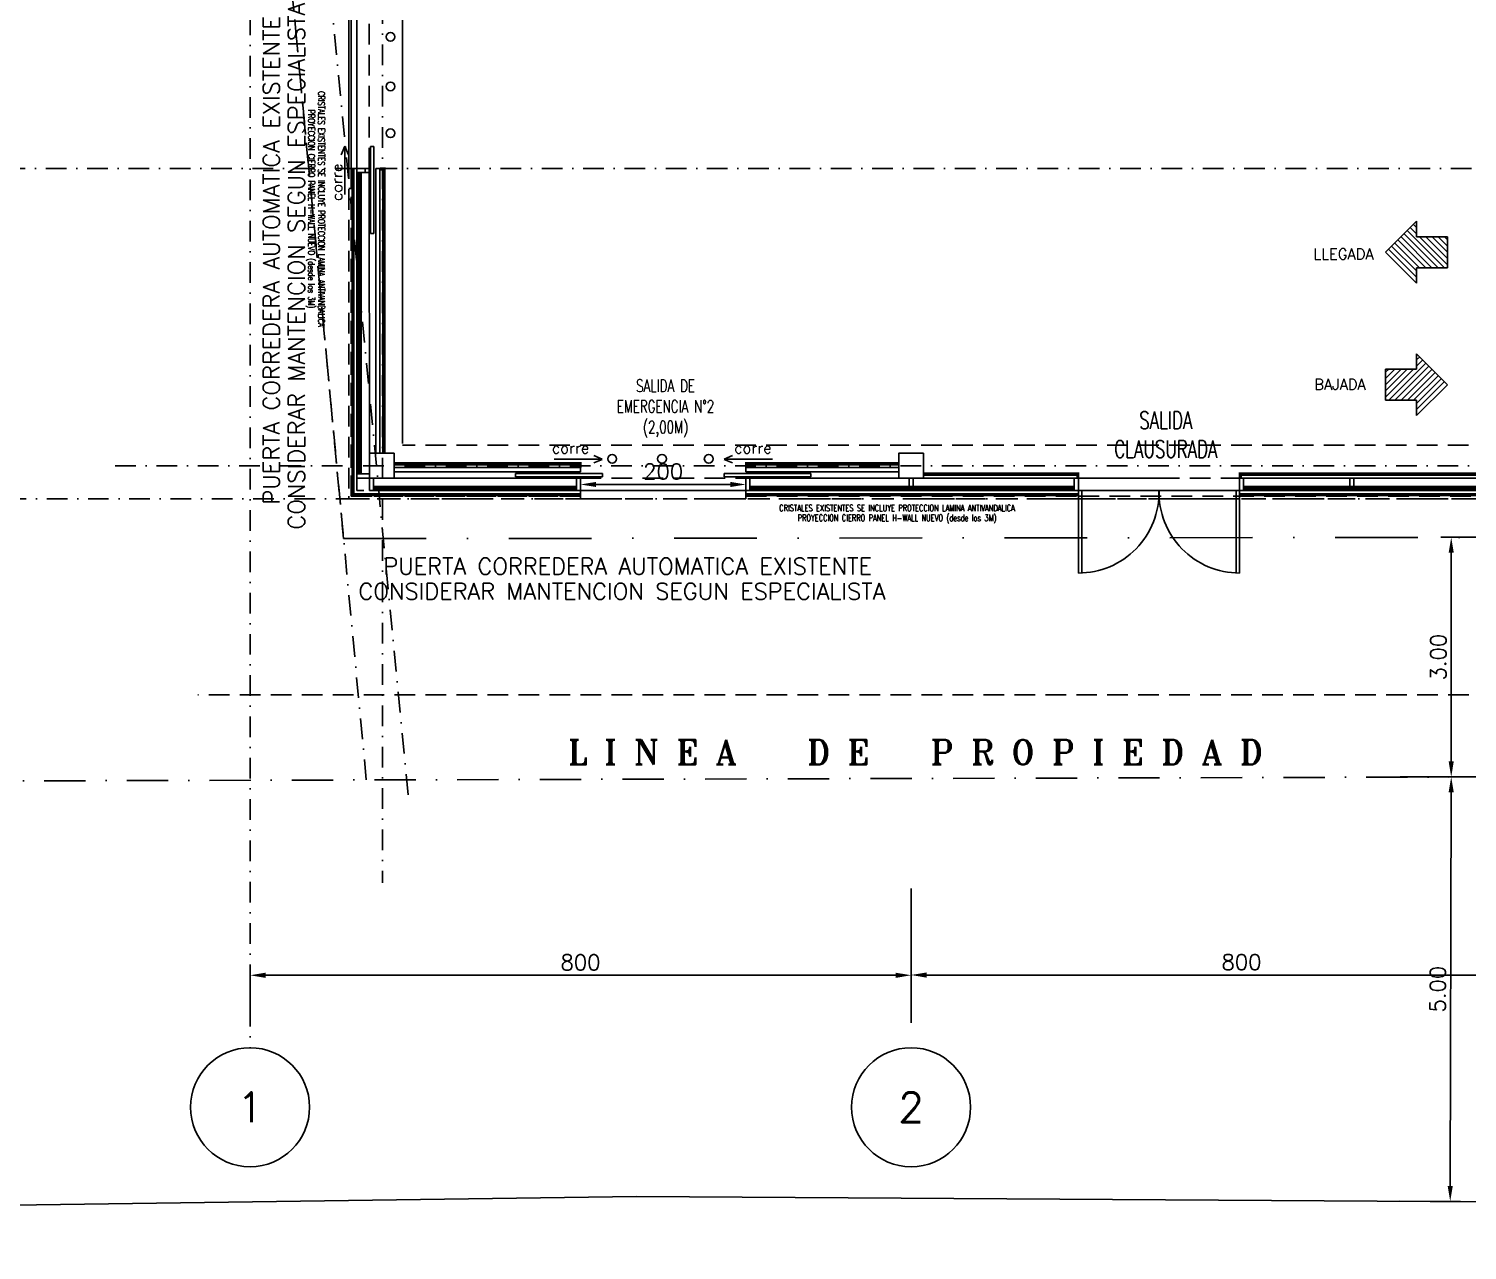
# Model space of a CAD drawing. Header units: millimetres. Extents: x 340 to 1003762, y 22 to 362022.
# Drawn here: x 553542 to 570951, y 225960 to 240748 of the extents above; entities that cross this region are included whole.
import ezdxf
from ezdxf.enums import TextEntityAlignment as Align

# ---------------------------------------------------------------- set-up
doc = ezdxf.new("R2010")
doc.units = ezdxf.units.MM
for name, pattern in [('LSBB_P_002 - PLANTA 1° NIVEL SALA DE VENTAS$0$000_ALTILLO PROPUESTA$0$HIDDEN', [0.375, 0.25, -0.125]), ('LSBB_P_002 - PLANTA 1° NIVEL SALA DE VENTAS$0$CONTINUOS', [0]), ('LSBB_P_002 - PLANTA 1° NIVEL SALA DE VENTAS$0$DASHDOT', [1, 0.5, -0.25, 0, -0.25]), ('LSBB_P_002 - PLANTA 1° NIVEL SALA DE VENTAS$0$DASHDOT2', [0.5, 0.25, -0.125, 0, -0.125]), ('LSBB_P_002 - PLANTA 1° NIVEL SALA DE VENTAS$0$DASHDOTX2', [2, 1, -0.5, 0, -0.5]), ('LSBB_P_002 - PLANTA 1° NIVEL SALA DE VENTAS$0$DASHED', [0.75, 0.5, -0.25]), ('LSBB_P_002 - PLANTA 1° NIVEL SALA DE VENTAS$0$HIDDEN', [0.375, 0.25, -0.125])]:
    doc.linetypes.add(name, pattern=pattern)
for name, color, linetype in [('A-DEMOLICION SV', 40, 'Continuous'), ('LSBB_P_002 - PLANTA 1° NIVEL SALA DE VENTAS$0$01', 8, 'Continuous'), ('LSBB_P_002 - PLANTA 1° NIVEL SALA DE VENTAS$0$04', 3, 'Continuous'), ('LSBB_P_002 - PLANTA 1° NIVEL SALA DE VENTAS$0$A-DEMOLICIONES', 30, 'LSBB_P_002 - PLANTA 1° NIVEL SALA DE VENTAS$0$DASHED'), ('LSBB_P_002 - PLANTA 1° NIVEL SALA DE VENTAS$0$A-GONDOLAS', 1, 'Continuous'), ('LSBB_P_002 - PLANTA 1° NIVEL SALA DE VENTAS$0$A-PROYECCIONES', 6, 'LSBB_P_002 - PLANTA 1° NIVEL SALA DE VENTAS$0$HIDDEN'), ('LSBB_P_002 - PLANTA 1° NIVEL SALA DE VENTAS$0$A-SE CONSTRUYE RELLENO', 10, 'LSBB_P_002 - PLANTA 1° NIVEL SALA DE VENTAS$0$CONTINUOS'), ('LSBB_P_002 - PLANTA 1° NIVEL SALA DE VENTAS$0$A-Textos', 2, 'Continuous'), ('LSBB_P_002 - PLANTA 1° NIVEL SALA DE VENTAS$0$ANNOBJ', 2, 'Continuous'), ('LSBB_P_002 - PLANTA 1° NIVEL SALA DE VENTAS$0$CENEFA', 6, 'LSBB_P_002 - PLANTA 1° NIVEL SALA DE VENTAS$0$HIDDEN'), ('LSBB_P_002 - PLANTA 1° NIVEL SALA DE VENTAS$0$COTAS 125', 2, 'Continuous'), ('LSBB_P_002 - PLANTA 1° NIVEL SALA DE VENTAS$0$COTAS-INT', 4, 'Continuous'), ('LSBB_P_002 - PLANTA 1° NIVEL SALA DE VENTAS$0$DJAMB', 8, 'Continuous'), ('LSBB_P_002 - PLANTA 1° NIVEL SALA DE VENTAS$0$EJE', 4, 'LSBB_P_002 - PLANTA 1° NIVEL SALA DE VENTAS$0$DASHDOT2'), ('LSBB_P_002 - PLANTA 1° NIVEL SALA DE VENTAS$0$EJES', 8, 'LSBB_P_002 - PLANTA 1° NIVEL SALA DE VENTAS$0$DASHDOT2'), ('LSBB_P_002 - PLANTA 1° NIVEL SALA DE VENTAS$0$ESTRUCTURA', 5, 'Continuous'), ('LSBB_P_002 - PLANTA 1° NIVEL SALA DE VENTAS$0$GLOSA', 7, 'Continuous'), ('LSBB_P_002 - PLANTA 1° NIVEL SALA DE VENTAS$0$HATCH', 8, 'Continuous'), ('LSBB_P_002 - PLANTA 1° NIVEL SALA DE VENTAS$0$LETREROS', 2, 'Continuous'), ('LSBB_P_002 - PLANTA 1° NIVEL SALA DE VENTAS$0$LISIADO', 8, 'Continuous'), ('LSBB_P_002 - PLANTA 1° NIVEL SALA DE VENTAS$0$MUROS', 5, 'Continuous'), ('LSBB_P_002 - PLANTA 1° NIVEL SALA DE VENTAS$0$PAVIMENTOS', 8, 'Continuous'), ('LSBB_P_002 - PLANTA 1° NIVEL SALA DE VENTAS$0$PROYECCIONES', 6, 'LSBB_P_002 - PLANTA 1° NIVEL SALA DE VENTAS$0$HIDDEN'), ('LSBB_P_002 - PLANTA 1° NIVEL SALA DE VENTAS$0$PUERTAS', 2, 'Continuous'), ('LSBB_P_002 - PLANTA 1° NIVEL SALA DE VENTAS$0$TABIQUE', 3, 'Continuous')]:
    doc.layers.add(name, color=color, linetype=linetype)
doc.styles.add('LSBB_P_002 - PLANTA 1° NIVEL SALA DE VENTAS$0$DIM', font='dim', dxfattribs={"width": 0.75})
doc.styles.add('LSBB_P_002 - PLANTA 1° NIVEL SALA DE VENTAS$0$ELEV', font='romans', dxfattribs={"bigfont": 'SPEC-SL.SHX'})
doc.styles.add('LSBB_P_002 - PLANTA 1° NIVEL SALA DE VENTAS$0$ROMANS', font='romans')
doc.styles.add('LSBB_P_002 - PLANTA 1° NIVEL SALA DE VENTAS$0$ROMANT', font='romant')
doc.dimstyles.new('LSBB_P_002 - PLANTA 1° NIVEL SALA DE VENTAS$0$DIMENSION-125', dxfattribs={"dimscale": 125, "dimtxt": 0.0015, "dimasz": 0.0015, "dimexe": 0.001, "dimexo": 0.0005, "dimgap": 0.0005, "dimtad": 1, "dimdec": 0, "dimlfac": 100, "dimzin": 0, "dimdsep": 46, "dimtxsty": 'LSBB_P_002 - PLANTA 1° NIVEL SALA DE VENTAS$0$ROMANS', "dimcen": 0.004, "dimclrd": 4, "dimclre": 8, "dimclrt": 3, "dimadec": 0, "dimazin": 0, "dimtfac": 1, "dimtdec": 0, "dimtix": 1, "dimtofl": 0, "dimtmove": 2, "dimatfit": 3, "dimfxl": 0, "dimtolj": 1, "dimtzin": 0, "dimarcsym": 0})

# ---------------------------------------------------------------- blocks, each defined once
blk = doc.blocks.new('*D112')
at = {"layer": 'LSBB_P_002 - PLANTA 1° NIVEL SALA DE VENTAS$0$COTAS 125', "color": 8, "linetype": 'Continuous', "lineweight": -2, "transparency": 16777216}
for p, q in [((779.439, 242.822), (779.439, 243.522)), ((787.439, 242.822), (787.439, 243.522))]:
    blk.add_line(p, q, dxfattribs=at)
at = {"layer": 'LSBB_P_002 - PLANTA 1° NIVEL SALA DE VENTAS$0$COTAS 125', "linetype": 'Continuous', "lineweight": -2, "transparency": 16777216}
blk.add_line((787.252, 243.397), (779.627, 243.397), dxfattribs=at)
at = {"layer": 'LSBB_P_002 - PLANTA 1° NIVEL SALA DE VENTAS$0$COTAS 125', "transparency": 16777216}
for points in [[(779.627, 243.428), (779.627, 243.365), (779.439, 243.397)], [(787.252, 243.428), (787.252, 243.365), (787.439, 243.397)]]:
    blk.add_solid(points, dxfattribs=at)
at = {"layer": 'LSBB_P_002 - PLANTA 1° NIVEL SALA DE VENTAS$0$COTAS 125', "color": 2, "transparency": 16777216, "insert": (783.439, 243.553), "char_height": 0.1875, "attachment_point": 5, "style": 'LSBB_P_002 - PLANTA 1° NIVEL SALA DE VENTAS$0$ROMANS'}
blk.add_mtext('\\A1;800', dxfattribs=at)
blk = doc.blocks.new('LSBB_P_002 - PLANTA 1° NIVEL SALA DE VENTAS$0$COLNUMC')
at = {"linetype": 'Continuous'}
blk.add_circle((0, 0), 0.5, dxfattribs=at)
at = {"linetype": 'Continuous', "style": 'LSBB_P_002 - PLANTA 1° NIVEL SALA DE VENTAS$0$DIM', "width": 0.75}
blk.add_attdef('COLUMN', text='', height=0.375, dxfattribs=at).set_placement((0, 0), align=Align.MIDDLE)
blk = doc.blocks.new('*D58')
at = {"layer": 'LSBB_P_002 - PLANTA 1° NIVEL SALA DE VENTAS$0$COTAS 125', "color": 8, "linetype": 'Continuous', "lineweight": -2, "transparency": 16777216}
for p, q in [((793.359, 245.8), (794.101, 245.798)), ((793.347, 240.66), (794.089, 240.658))]:
    blk.add_line(p, q, dxfattribs=at)
at = {"layer": 'LSBB_P_002 - PLANTA 1° NIVEL SALA DE VENTAS$0$COTAS 125', "linetype": 'Continuous', "lineweight": -2, "transparency": 16777216}
blk.add_line((793.975, 245.611), (793.964, 240.846), dxfattribs=at)
at = {"layer": 'LSBB_P_002 - PLANTA 1° NIVEL SALA DE VENTAS$0$COTAS 125', "transparency": 16777216}
for points in [[(793.944, 245.611), (794.007, 245.611), (793.976, 245.798)], [(793.933, 240.846), (793.995, 240.846), (793.964, 240.658)]]:
    blk.add_solid(points, dxfattribs=at)
at = {"layer": 'LSBB_P_002 - PLANTA 1° NIVEL SALA DE VENTAS$0$COTAS 125', "color": 2, "transparency": 16777216, "insert": (793.813, 243.229), "char_height": 0.1875, "attachment_point": 5, "rotation": 89.863, "style": 'LSBB_P_002 - PLANTA 1° NIVEL SALA DE VENTAS$0$ROMANS'}
blk.add_mtext('\\A1;5.00', dxfattribs=at)
blk = doc.blocks.new('*D60')
at = {"layer": 'LSBB_P_002 - PLANTA 1° NIVEL SALA DE VENTAS$0$COTAS 125', "color": 8, "linetype": 'Continuous', "lineweight": -2, "transparency": 16777216}
for p, q in [((787.439, 244.446), (787.439, 243.275)), ((795.439, 244.446), (795.439, 243.275))]:
    blk.add_line(p, q, dxfattribs=at)
at = {"layer": 'LSBB_P_002 - PLANTA 1° NIVEL SALA DE VENTAS$0$COTAS 125', "linetype": 'Continuous', "lineweight": -2, "transparency": 16777216}
blk.add_line((795.252, 243.4), (787.627, 243.4), dxfattribs=at)
at = {"layer": 'LSBB_P_002 - PLANTA 1° NIVEL SALA DE VENTAS$0$COTAS 125', "transparency": 16777216}
for points in [[(787.627, 243.431), (787.627, 243.368), (787.439, 243.4)], [(795.252, 243.431), (795.252, 243.368), (795.439, 243.4)]]:
    blk.add_solid(points, dxfattribs=at)
at = {"layer": 'LSBB_P_002 - PLANTA 1° NIVEL SALA DE VENTAS$0$COTAS 125', "color": 2, "transparency": 16777216, "insert": (791.439, 243.556), "char_height": 0.1875, "attachment_point": 5, "style": 'LSBB_P_002 - PLANTA 1° NIVEL SALA DE VENTAS$0$ROMANS'}
blk.add_mtext('\\A1;800', dxfattribs=at)
blk = doc.blocks.new('*D61')
at = {"layer": 'LSBB_P_002 - PLANTA 1° NIVEL SALA DE VENTAS$0$COTAS 125', "color": 8, "linetype": 'Continuous', "lineweight": -2, "transparency": 16777216}
for p, q in [((794.371, 248.699), (793.851, 248.699)), ((794.341, 245.798), (793.851, 245.798))]:
    blk.add_line(p, q, dxfattribs=at)
at = {"layer": 'LSBB_P_002 - PLANTA 1° NIVEL SALA DE VENTAS$0$COTAS 125', "linetype": 'Continuous', "lineweight": -2, "transparency": 16777216}
blk.add_line((793.976, 248.512), (793.976, 245.986), dxfattribs=at)
at = {"layer": 'LSBB_P_002 - PLANTA 1° NIVEL SALA DE VENTAS$0$COTAS 125', "transparency": 16777216}
for points in [[(793.945, 248.512), (794.007, 248.512), (793.976, 248.699)], [(793.945, 245.986), (794.007, 245.986), (793.976, 245.798)]]:
    blk.add_solid(points, dxfattribs=at)
at = {"layer": 'LSBB_P_002 - PLANTA 1° NIVEL SALA DE VENTAS$0$COTAS 125', "color": 2, "transparency": 16777216, "insert": (793.82, 247.249), "char_height": 0.1875, "attachment_point": 5, "rotation": 90, "style": 'LSBB_P_002 - PLANTA 1° NIVEL SALA DE VENTAS$0$ROMANS'}
blk.add_mtext('\\A1;3.00', dxfattribs=at)
blk = doc.blocks.new('LSBB_P_002 - PLANTA 1° NIVEL SALA DE VENTAS$0$W2')
for p, q in [((0, 0), (-0.5, 0.5)), ((-0.5, 0.5), (-0.5, 0.25)), ((-1, 0.25), (-1, -0.25)), ((-0.5, 0.25), (-1, 0.25)), ((-0.5, -0.5), (0, 0)), ((-1, -0.25), (-0.5, -0.25)), ((-0.5, -0.25), (-0.5, -0.5))]:
    blk.add_line(p, q)
at = {"color": 0}
for p, q in [((-1, 0.2), (-0.95, 0.25)), ((-1, 0.1), (-0.85, 0.25)), ((-1, 0), (-0.75, 0.25)), ((-1, -0.1), (-0.65, 0.25)), ((-1, -0.2), (-0.55, 0.25)), ((-0.949, -0.25), (-0.35, 0.35)), ((-0.849, -0.25), (-0.3, 0.3)), ((-0.749, -0.25), (-0.25, 0.25)), ((-0.5, 0.4), (-0.45, 0.45)), ((-0.5, 0.3), (-0.4, 0.4)), ((-0.649, -0.25), (-0.199, 0.199)), ((-0.549, -0.25), (-0.149, 0.149)), ((-0.5, -0.301), (-0.099, 0.099)), ((-0.5, -0.402), (-0.049, 0.049))]:
    blk.add_line(p, q, dxfattribs=at)
blk = doc.blocks.new('*D480')
at = {"layer": 'LSBB_P_002 - PLANTA 1° NIVEL SALA DE VENTAS$0$COTAS 125', "linetype": 'Continuous', "lineweight": -2, "transparency": 16777216}
blk.add_line((783.627, 249.339), (785.252, 249.339), dxfattribs=at)
at = {"layer": 'LSBB_P_002 - PLANTA 1° NIVEL SALA DE VENTAS$0$COTAS 125', "color": 8, "linetype": 'Continuous', "lineweight": -2, "transparency": 16777216}
for p, q in [((783.439, 249.278), (783.439, 249.214)), ((785.439, 249.278), (785.439, 249.214))]:
    blk.add_line(p, q, dxfattribs=at)
at = {"layer": 'LSBB_P_002 - PLANTA 1° NIVEL SALA DE VENTAS$0$COTAS 125', "transparency": 16777216}
for points in [[(783.627, 249.37), (783.627, 249.308), (783.439, 249.339)], [(785.252, 249.37), (785.252, 249.308), (785.439, 249.339)]]:
    blk.add_solid(points, dxfattribs=at)
at = {"layer": 'LSBB_P_002 - PLANTA 1° NIVEL SALA DE VENTAS$0$COTAS 125', "color": 2, "transparency": 16777216, "insert": (784.439, 249.495), "char_height": 0.1875, "attachment_point": 5, "style": 'LSBB_P_002 - PLANTA 1° NIVEL SALA DE VENTAS$0$ROMANS'}
blk.add_mtext('\\A1;200', dxfattribs=at)
blk = doc.blocks.new('LSBB_P_002 - PLANTA 1° NIVEL SALA DE VENTAS$0$DEMOL')
at = {"layer": 'LSBB_P_002 - PLANTA 1° NIVEL SALA DE VENTAS$0$A-DEMOLICIONES', "linetype": 'LSBB_P_002 - PLANTA 1° NIVEL SALA DE VENTAS$0$000_ALTILLO PROPUESTA$0$HIDDEN', "ltscale": 0.8}
for p, q in [((980.682, 253.166), (980.682, 249.216)), ((983.439, 249.216), (980.683, 249.216)), ((983.439, 249.266), (983.439, 249.216)), ((985.439, 249.266), (985.439, 249.216)), ((989.464, 249.216), (985.439, 249.216)), ((991.414, 249.266), (991.414, 249.216)), ((1019.289, 249.216), (991.414, 249.216))]:
    blk.add_line(p, q, dxfattribs=at)
blk = doc.blocks.new('LSBB_P_002 - PLANTA 1° NIVEL SALA DE VENTAS', base_point=(223.57, 14.22))
at = {"layer": 'LSBB_P_002 - PLANTA 1° NIVEL SALA DE VENTAS$0$A-GONDOLAS'}
for centre in [(781.138, 254.759), (781.138, 254.158), (781.138, 253.591), (783.822, 249.649), (784.424, 249.649), (784.99, 249.649)]:
    blk.add_circle(centre, 0.0532, dxfattribs=at)
at = {"layer": 'LSBB_P_002 - PLANTA 1° NIVEL SALA DE VENTAS$0$A-PROYECCIONES'}
for points in [[(780.633, 253.166), (780.633, 255.166)], [(780.732, 255.166), (780.732, 253.166)], [(783.439, 249.266), (785.439, 249.266)], [(785.439, 249.167), (783.439, 249.167)], [(791.414, 249.266), (789.464, 249.266)], [(791.414, 249.167), (789.464, 249.167)]]:
    blk.add_lwpolyline(points, dxfattribs=at)
at = {"layer": 'LSBB_P_002 - PLANTA 1° NIVEL SALA DE VENTAS$0$A-SE CONSTRUYE RELLENO', "const_width": 0.04}
for points in [[(783.439, 249.216), (780.683, 249.216), (780.683, 253.166)], [(781.01, 253.158), (781.06, 253.158), (781.06, 249.716)], [(783.432, 249.543), (783.432, 249.593), (781.183, 249.593)], [(785.447, 249.543), (785.447, 249.593), (787.289, 249.593)], [(789.457, 249.416), (789.457, 249.466), (787.589, 249.466)], [(791.422, 249.416), (791.422, 249.466), (795.289, 249.466)], [(785.439, 249.216), (789.464, 249.216)], [(791.414, 249.216), (815.549, 249.216)]]:
    blk.add_lwpolyline(points, dxfattribs=at)
at = {"layer": 'LSBB_P_002 - PLANTA 1° NIVEL SALA DE VENTAS$0$COTAS-INT', "color": 6}
for p, q in [((780.732, 253.166), (780.882, 253.166)), ((780.732, 253.141), (780.732, 253.166)), ((780.732, 253.141), (780.732, 253.116)), ((780.732, 253.116), (780.882, 253.116)), ((780.747, 253.106), (780.757, 253.106)), ((780.772, 253.106), (780.782, 253.106)), ((780.747, 249.476), (780.757, 249.476)), ((780.772, 249.476), (780.782, 249.476)), ((780.732, 249.441), (780.732, 249.466)), ((780.943, 249.306), (780.943, 249.316)), ((783.379, 249.306), (783.379, 249.316)), ((783.389, 249.266), (783.389, 249.416)), ((783.439, 249.266), (783.439, 249.416)), ((785.439, 249.266), (785.439, 249.416)), ((785.489, 249.266), (785.489, 249.416)), ((785.492, 249.293), (785.492, 249.303)), ((785.499, 249.306), (785.499, 249.316)), ((787.414, 249.316), (787.414, 249.416)), ((787.439, 249.316), (787.414, 249.316)), ((787.439, 249.316), (787.464, 249.316)), ((787.464, 249.316), (787.464, 249.416)), ((789.404, 249.306), (789.404, 249.316)), ((789.414, 249.266), (789.414, 249.416)), ((789.464, 249.266), (789.464, 249.416)), ((791.414, 249.266), (791.414, 249.416)), ((791.464, 249.266), (791.464, 249.416)), ((791.474, 249.306), (791.474, 249.316)), ((792.748, 249.316), (792.748, 249.416)), ((792.773, 249.316), (792.748, 249.316)), ((792.773, 249.316), (792.798, 249.316)), ((792.798, 249.316), (792.798, 249.416)), ((780.908, 249.266), (780.933, 249.266)), ((780.943, 249.281), (780.943, 249.291)), ((783.379, 249.281), (783.379, 249.291)), ((783.414, 249.266), (783.389, 249.266)), ((783.414, 249.266), (783.439, 249.266)), ((785.464, 249.266), (785.439, 249.266)), ((785.464, 249.266), (785.489, 249.266)), ((785.499, 249.281), (785.499, 249.291)), ((789.404, 249.281), (789.404, 249.291)), ((791.464, 249.266), (791.414, 249.266)), ((791.474, 249.281), (791.474, 249.291))]:
    blk.add_line(p, q, dxfattribs=at)
at = {"layer": 'LSBB_P_002 - PLANTA 1° NIVEL SALA DE VENTAS$0$COTAS-INT', "color": 8}
for p, q in [((780.76, 253.113), (780.77, 253.113)), ((780.76, 249.469), (780.77, 249.469)), ((780.935, 249.293), (780.935, 249.303)), ((783.387, 249.293), (783.387, 249.303)), ((789.412, 249.293), (789.412, 249.303)), ((791.467, 249.293), (791.467, 249.303)), ((815.549, 249.416), (793.901, 249.416))]:
    blk.add_line(p, q, dxfattribs=at)
at = {"layer": 'LSBB_P_002 - PLANTA 1° NIVEL SALA DE VENTAS$0$DJAMB', "linetype": 'LSBB_P_002 - PLANTA 1° NIVEL SALA DE VENTAS$0$HIDDEN'}
blk.add_line((874.814, 246.791), (778.806, 246.791), dxfattribs=at)
at = {"layer": 'LSBB_P_002 - PLANTA 1° NIVEL SALA DE VENTAS$0$EJE', "color": 2}
for p, q in [((770.982, 350.567), (780.846, 245.762)), ((772.543, 333.988), (780.571, 248.683))]:
    blk.add_line(p, q, dxfattribs=at)
at = {"layer": 'LSBB_P_002 - PLANTA 1° NIVEL SALA DE VENTAS$0$EJES'}
for p, q in [((779.439, 309.541), (779.439, 242.519)), ((779.348, 266.239), (781.357, 245.551)), ((781.043, 265.166), (781.043, 244.517)), ((879.738, 253.166), (769.057, 253.166)), ((796.061, 249.566), (777.683, 249.566)), ((878.748, 249.166), (769.057, 249.166))]:
    blk.add_line(p, q, dxfattribs=at)
at = {"layer": 'LSBB_P_002 - PLANTA 1° NIVEL SALA DE VENTAS$0$ESTRUCTURA'}
for points in [[(781.183, 249.716), (781.183, 249.416), (780.883, 249.416), (780.883, 249.716)], [(787.589, 249.716), (787.589, 249.416), (787.289, 249.416), (787.289, 249.716)], [(787.589, 249.716), (787.589, 249.416), (787.289, 249.416), (787.289, 249.716)]]:
    blk.add_lwpolyline(points, close=True, dxfattribs=at)
at = {"layer": 'LSBB_P_002 - PLANTA 1° NIVEL SALA DE VENTAS$0$GLOSA', "color": 8, "linetype": 'LSBB_P_002 - PLANTA 1° NIVEL SALA DE VENTAS$0$HIDDEN'}
for p, q in [((780.732, 255.166), (780.732, 253.166)), ((796.061, 249.816), (781.282, 249.816)), ((785.439, 249.266), (783.439, 249.266))]:
    blk.add_line(p, q, dxfattribs=at)
at = {"layer": 'LSBB_P_002 - PLANTA 1° NIVEL SALA DE VENTAS$0$GLOSA', "color": 6}
for p, q in [((780.732, 249.466), (780.732, 249.416)), ((780.933, 249.266), (780.883, 249.266))]:
    blk.add_line(p, q, dxfattribs=at)
at = {"layer": 'LSBB_P_002 - PLANTA 1° NIVEL SALA DE VENTAS$0$GLOSA', "color": 8}
for p, q in [((783.389, 249.416), (780.883, 249.416)), ((790.439, 249.416), (785.489, 249.416)), ((815.549, 249.416), (791.414, 249.416))]:
    blk.add_line(p, q, dxfattribs=at)
at = {"layer": 'LSBB_P_002 - PLANTA 1° NIVEL SALA DE VENTAS$0$HATCH', "linetype": 'LSBB_P_002 - PLANTA 1° NIVEL SALA DE VENTAS$0$HIDDEN'}
for p, q in [((780.882, 253.166), (780.882, 255.166)), ((783.439, 249.416), (785.439, 249.416))]:
    blk.add_line(p, q, dxfattribs=at)
at = {"layer": 'LSBB_P_002 - PLANTA 1° NIVEL SALA DE VENTAS$0$HATCH'}
for p, q in [((780.732, 253.166), (780.682, 253.166)), ((780.831, 253.166), (780.831, 253.116)), ((780.96, 253.166), (781.01, 253.166)), ((780.96, 249.716), (780.96, 253.166)), ((781.01, 249.716), (781.01, 253.166)), ((780.732, 249.466), (780.732, 253.116)), ((780.747, 249.476), (780.747, 253.106)), ((780.76, 253.102), (780.752, 253.106)), ((780.76, 249.469), (780.76, 253.113)), ((780.762, 249.469), (780.762, 253.113)), ((780.765, 249.469), (780.765, 253.113)), ((780.767, 249.469), (780.767, 253.113)), ((780.77, 249.469), (780.77, 253.113)), ((780.77, 253.102), (780.777, 253.106)), ((780.782, 249.476), (780.782, 253.106)), ((780.882, 253.116), (780.883, 249.716)), ((780.76, 249.48), (780.752, 249.476)), ((780.77, 249.48), (780.777, 249.476)), ((781.183, 249.543), (783.439, 249.543)), ((781.183, 249.493), (783.439, 249.493)), ((783.439, 249.493), (783.439, 249.543)), ((785.439, 249.543), (787.289, 249.543)), ((785.439, 249.493), (785.439, 249.543)), ((785.439, 249.493), (787.289, 249.493)), ((780.935, 249.303), (783.387, 249.303)), ((780.935, 249.301), (783.387, 249.301)), ((780.935, 249.298), (783.387, 249.298)), ((780.943, 249.316), (783.379, 249.316)), ((780.946, 249.303), (780.943, 249.311)), ((783.376, 249.303), (783.379, 249.311)), ((789.414, 249.303), (785.492, 249.303)), ((789.414, 249.298), (785.492, 249.298)), ((785.503, 249.303), (785.499, 249.311)), ((787.414, 249.316), (785.5, 249.316)), ((789.414, 249.316), (787.464, 249.316)), ((789.401, 249.303), (789.404, 249.311)), ((815.499, 249.303), (791.467, 249.303)), ((815.499, 249.298), (791.467, 249.298)), ((791.478, 249.303), (791.474, 249.311)), ((792.798, 249.316), (795.414, 249.316)), ((780.933, 249.266), (783.389, 249.266)), ((780.935, 249.296), (783.387, 249.296)), ((780.935, 249.293), (783.387, 249.293)), ((780.946, 249.293), (780.943, 249.286)), ((780.943, 249.281), (783.379, 249.281)), ((783.376, 249.293), (783.379, 249.286)), ((785.489, 249.266), (790.389, 249.266)), ((789.414, 249.293), (785.492, 249.293)), ((785.503, 249.293), (785.499, 249.286)), ((785.499, 249.281), (789.414, 249.281)), ((789.401, 249.293), (789.404, 249.286)), ((791.464, 249.281), (815.499, 249.281)), ((791.464, 249.266), (815.549, 249.266)), ((815.499, 249.293), (791.467, 249.293)), ((791.478, 249.293), (791.474, 249.286))]:
    blk.add_line(p, q, dxfattribs=at)
at = {"layer": 'LSBB_P_002 - PLANTA 1° NIVEL SALA DE VENTAS$0$HATCH', "color": 6}
for p, q in [((780.882, 253.116), (780.882, 253.166)), ((780.747, 253.115), (780.747, 253.106)), ((780.757, 253.115), (780.757, 253.106)), ((780.772, 253.115), (780.772, 253.106)), ((780.782, 253.115), (780.782, 253.106)), ((780.747, 249.466), (780.747, 249.476)), ((780.757, 249.466), (780.757, 249.476)), ((780.772, 249.466), (780.772, 249.476)), ((780.782, 249.466), (780.782, 249.476)), ((780.883, 249.466), (780.732, 249.466)), ((780.883, 249.416), (780.732, 249.416)), ((780.883, 249.416), (780.883, 249.266)), ((780.933, 249.416), (780.933, 249.266)), ((780.933, 249.316), (780.943, 249.316)), ((780.933, 249.306), (780.943, 249.306)), ((783.389, 249.316), (783.379, 249.316)), ((783.389, 249.306), (783.379, 249.306)), ((783.389, 249.416), (783.439, 249.416)), ((785.439, 249.416), (785.489, 249.416)), ((785.49, 249.316), (785.499, 249.316)), ((785.49, 249.306), (785.499, 249.306)), ((789.414, 249.316), (789.404, 249.316)), ((789.414, 249.306), (789.404, 249.306)), ((791.465, 249.316), (791.474, 249.316)), ((791.465, 249.306), (791.474, 249.306)), ((780.933, 249.291), (780.943, 249.291)), ((780.933, 249.281), (780.943, 249.281)), ((783.389, 249.291), (783.379, 249.291)), ((783.389, 249.281), (783.379, 249.281)), ((785.49, 249.291), (785.499, 249.291)), ((785.49, 249.281), (785.499, 249.281)), ((789.414, 249.291), (789.404, 249.291)), ((789.414, 249.281), (789.404, 249.281)), ((791.465, 249.291), (791.474, 249.291)), ((791.465, 249.281), (791.474, 249.281))]:
    blk.add_line(p, q, dxfattribs=at)
at = {"layer": 'LSBB_P_002 - PLANTA 1° NIVEL SALA DE VENTAS$0$LISIADO', "linetype": 'LSBB_P_002 - PLANTA 1° NIVEL SALA DE VENTAS$0$HIDDEN'}
for p, q in [((790.439, 249.416), (789.464, 249.416)), ((790.439, 249.416), (791.414, 249.416)), ((790.439, 249.266), (789.464, 249.266)), ((790.439, 249.266), (791.414, 249.266))]:
    blk.add_line(p, q, dxfattribs=at)
at = {"layer": 'LSBB_P_002 - PLANTA 1° NIVEL SALA DE VENTAS$0$LISIADO'}
for p, q in [((791.464, 249.316), (792.748, 249.316)), ((789.464, 249.266), (789.464, 249.216))]:
    blk.add_line(p, q, dxfattribs=at)
at = {"layer": 'LSBB_P_002 - PLANTA 1° NIVEL SALA DE VENTAS$0$LISIADO', "color": 6}
blk.add_line((789.464, 249.266), (789.414, 249.266), dxfattribs=at)
at = {"layer": 'LSBB_P_002 - PLANTA 1° NIVEL SALA DE VENTAS$0$MUROS', "color": 2, "linetype": 'LSBB_P_002 - PLANTA 1° NIVEL SALA DE VENTAS$0$DASHDOTX2'}
blk.add_line((780.571, 248.683), (887.206, 248.806), dxfattribs=at)
at = {"layer": 'LSBB_P_002 - PLANTA 1° NIVEL SALA DE VENTAS$0$MUROS', "color": 1, "linetype": 'LSBB_P_002 - PLANTA 1° NIVEL SALA DE VENTAS$0$DASHDOT'}
blk.add_line((774.946, 245.746), (867.91, 245.996), dxfattribs=at)
at = {"layer": 'LSBB_P_002 - PLANTA 1° NIVEL SALA DE VENTAS$0$PAVIMENTOS', "color": 8, "linetype": 'Continuous'}
blk.add_line((781.282, 249.834), (781.282, 264.688), dxfattribs=at)
at = {"layer": 'LSBB_P_002 - PLANTA 1° NIVEL SALA DE VENTAS$0$PAVIMENTOS'}
blk.add_lwpolyline([(774.819, 240.591), (784.115, 240.718), (887.206, 240.068)], dxfattribs=at)
at = {"layer": 'LSBB_P_002 - PLANTA 1° NIVEL SALA DE VENTAS$0$PROYECCIONES', "color": 6, "linetype": 'LSBB_P_002 - PLANTA 1° NIVEL SALA DE VENTAS$0$000_ALTILLO PROPUESTA$0$HIDDEN'}
for points in [[(780.662, 257.166), (780.732, 257.166), (780.732, 253.166), (780.662, 253.166)], [(783.439, 249.196), (780.662, 249.196), (780.662, 255.166), (780.633, 255.166), (780.633, 249.196), (780.633, 249.167), (783.439, 249.167)], [(783.439, 249.266), (780.732, 249.266), (780.732, 253.166), (780.662, 253.166), (780.662, 249.266), (780.662, 249.196), (783.439, 249.196)], [(785.439, 249.196), (789.464, 249.196), (789.464, 249.266), (785.439, 249.266)], [(789.464, 249.167), (785.439, 249.167), (785.439, 249.196), (789.464, 249.196)], [(789.464, 249.196), (795.439, 249.196), (795.439, 249.266), (789.464, 249.266)], [(795.439, 249.167), (789.464, 249.167), (789.464, 249.196), (795.439, 249.196)]]:
    blk.add_lwpolyline(points, close=True, dxfattribs=at)
at = {"layer": 'LSBB_P_002 - PLANTA 1° NIVEL SALA DE VENTAS$0$PUERTAS', "color": 8}
for p, q in [((780.585, 253.433), (780.541, 253.331)), ((780.587, 253.433), (780.587, 252.851)), ((780.588, 253.433), (780.632, 253.331)), ((780.898, 253.429), (780.938, 253.429)), ((780.898, 252.379), (780.898, 253.429)), ((780.938, 252.379), (780.938, 253.429)), ((780.898, 252.379), (780.938, 252.379)), ((783.702, 249.644), (783.119, 249.644)), ((783.702, 249.646), (783.6, 249.689)), ((785.177, 249.646), (785.279, 249.689)), ((785.177, 249.644), (785.76, 249.644)), ((782.653, 249.471), (783.703, 249.471)), ((782.653, 249.431), (782.653, 249.471)), ((783.702, 249.643), (783.6, 249.599)), ((783.703, 249.431), (783.703, 249.471)), ((785.176, 249.471), (786.226, 249.471)), ((785.176, 249.431), (785.176, 249.471)), ((785.177, 249.643), (785.279, 249.599)), ((786.226, 249.431), (786.226, 249.471)), ((782.653, 249.431), (783.703, 249.431)), ((785.176, 249.431), (786.226, 249.431))]:
    blk.add_line(p, q, dxfattribs=at)
at = {"layer": 'LSBB_P_002 - PLANTA 1° NIVEL SALA DE VENTAS$0$PUERTAS'}
for p, q in [((789.464, 249.266), (789.464, 248.266)), ((789.504, 249.266), (789.504, 248.266)), ((791.374, 249.266), (791.374, 248.266)), ((791.414, 249.266), (791.414, 248.266))]:
    blk.add_line(p, q, dxfattribs=at)
for centre, start, end in [((789.461, 249.245), 270.2166, 1.2338), ((791.418, 249.245), 178.7662, 269.7834)]:
    blk.add_arc(centre, 0.979, start, end, dxfattribs=at)
at = {"layer": 'LSBB_P_002 - PLANTA 1° NIVEL SALA DE VENTAS$0$TABIQUE'}
for points in [[(781.01, 253.166), (781.06, 253.166), (781.06, 249.716), (781.045, 249.716), (781.045, 253.151), (781.01, 253.151)], [(783.439, 249.543), (783.439, 249.593), (781.183, 249.593), (781.183, 249.578), (783.424, 249.578), (783.424, 249.543)], [(785.439, 249.543), (785.439, 249.593), (787.289, 249.593), (787.289, 249.578), (785.454, 249.578), (785.454, 249.543)], [(789.464, 249.416), (789.464, 249.466), (787.589, 249.466), (787.589, 249.451), (789.449, 249.451), (789.449, 249.416)], [(791.414, 249.416), (791.414, 249.466), (795.289, 249.466), (795.289, 249.451), (791.429, 249.451), (791.429, 249.416)]]:
    blk.add_lwpolyline(points, dxfattribs=at)
at = {"layer": 'LSBB_P_002 - PLANTA 1° NIVEL SALA DE VENTAS$0$04', "color": 3}
ref = blk.add_blockref('LSBB_P_002 - PLANTA 1° NIVEL SALA DE VENTAS$0$COLNUMC', (779.439, 241.799), dxfattribs=dict(at, xscale=1.439999999999998, yscale=1.439999999999998, zscale=1.439999999999998, rotation=90.00000001175191))
ref.add_attrib('COLUMN', '1', dxfattribs={"layer": '0', "height": 0.36, "rotation": 0, "style": 'LSBB_P_002 - PLANTA 1° NIVEL SALA DE VENTAS$0$ROMANS'}).set_placement((779.439, 241.799), align=Align.MIDDLE)
ref = blk.add_blockref('LSBB_P_002 - PLANTA 1° NIVEL SALA DE VENTAS$0$COLNUMC', (787.439, 241.799), dxfattribs=dict(at, xscale=1.439999999999998, yscale=1.439999999999998, zscale=1.439999999999998, rotation=90.00000001175188))
ref.add_attrib('COLUMN', '2', dxfattribs={"layer": '0', "height": 0.36, "rotation": 0, "style": 'LSBB_P_002 - PLANTA 1° NIVEL SALA DE VENTAS$0$ROMANS'}).set_placement((787.439, 241.799), align=Align.MIDDLE)
at = {"layer": 'LSBB_P_002 - PLANTA 1° NIVEL SALA DE VENTAS$0$A-DEMOLICIONES'}
blk.add_blockref('LSBB_P_002 - PLANTA 1° NIVEL SALA DE VENTAS$0$DEMOL', (-200, 0), dxfattribs=at)
at = {"layer": 'LSBB_P_002 - PLANTA 1° NIVEL SALA DE VENTAS$0$ANNOBJ', "yscale": 0.75, "zscale": 0.75}
for p, xscale in [((793.181, 252.15), -0.75), ((793.932, 250.547), 0.75)]:
    blk.add_blockref('LSBB_P_002 - PLANTA 1° NIVEL SALA DE VENTAS$0$W2', p, dxfattribs=dict(at, xscale=xscale))
at = {"layer": 'LSBB_P_002 - PLANTA 1° NIVEL SALA DE VENTAS$0$01', "color": 2, "style": 'LSBB_P_002 - PLANTA 1° NIVEL SALA DE VENTAS$0$ROMANT'}
blk.add_text('L I N E A   D E   P R O P I E D A D ', height=0.3, rotation=0.0113, dxfattribs=at).set_placement((783.286, 245.947))
at = {"layer": 'LSBB_P_002 - PLANTA 1° NIVEL SALA DE VENTAS$0$A-Textos', "char_height": 0.08, "width": 3.65265, "attachment_point": 2, "rotation": 270, "style": 'LSBB_P_002 - PLANTA 1° NIVEL SALA DE VENTAS$0$ROMANS'}
for s, insert in [('{\\W0.7;CRISTALES EXISTENTES SE INCLUYE PROTECCION LAMINA ANTIVANDALICA}', (780.342, 252.673)), ('{\\W0.7;PROYECCION CIERRO PANEL H-WALL NUEVO (desde los 3M)}', (780.222, 252.673))]:
    blk.add_mtext(s, dxfattribs=dict(at, insert=insert))
at = {"layer": 'LSBB_P_002 - PLANTA 1° NIVEL SALA DE VENTAS$0$A-Textos', "char_height": 0.08, "width": 3.65265, "attachment_point": 2, "style": 'LSBB_P_002 - PLANTA 1° NIVEL SALA DE VENTAS$0$ROMANS'}
for s, insert in [('{\\W0.7;CRISTALES EXISTENTES SE INCLUYE PROTECCION LAMINA ANTIVANDALICA}', (787.269, 249.094)), ('{\\W0.7;PROYECCION CIERRO PANEL H-WALL NUEVO (desde los 3M)}', (787.269, 248.974))]:
    blk.add_mtext(s, dxfattribs=dict(at, insert=insert))
at = {"layer": 'LSBB_P_002 - PLANTA 1° NIVEL SALA DE VENTAS$0$CENEFA', "color": 7, "insert": (790.522, 250.222, 0), "char_height": 0.20999, "width": 3.65265, "attachment_point": 2, "style": 'LSBB_P_002 - PLANTA 1° NIVEL SALA DE VENTAS$0$ROMANS'}
blk.add_mtext('{\\W0.7;SALIDA \\PCLAUSURADA}', dxfattribs=at)
at = {"layer": 'LSBB_P_002 - PLANTA 1° NIVEL SALA DE VENTAS$0$LETREROS', "color": 3, "style": 'LSBB_P_002 - PLANTA 1° NIVEL SALA DE VENTAS$0$ELEV'}
for s, p in [('CONSIDERAR MANTENCION SEGUN ESPECIALISTA', (780.1, 248.793)), ('PUERTA CORREDERA AUTOMATICA EXISTENTE', (779.797, 249.095))]:
    blk.add_text(s, height=0.2, rotation=90, dxfattribs=at).set_placement(p)
at = {"layer": 'LSBB_P_002 - PLANTA 1° NIVEL SALA DE VENTAS$0$LETREROS', "color": 3}
for s, height, style, p in [('LLEGADA', 0.13, 'LSBB_P_002 - PLANTA 1° NIVEL SALA DE VENTAS$0$ROMANS', (792.308, 252.064)), ('BAJADA', 0.13, 'LSBB_P_002 - PLANTA 1° NIVEL SALA DE VENTAS$0$ROMANS', (792.318, 250.486)), ('PUERTA CORREDERA AUTOMATICA EXISTENTE', 0.2, 'LSBB_P_002 - PLANTA 1° NIVEL SALA DE VENTAS$0$ELEV', (781.052, 248.249)), ('CONSIDERAR MANTENCION SEGUN ESPECIALISTA', 0.2, 'LSBB_P_002 - PLANTA 1° NIVEL SALA DE VENTAS$0$ELEV', (780.751, 247.945))]:
    blk.add_text(s, height=height, dxfattribs=dict(at, style=style)).set_placement(p)
at = {"layer": 'LSBB_P_002 - PLANTA 1° NIVEL SALA DE VENTAS$0$LETREROS', "insert": (784.467, 250.609, 0), "char_height": 0.15, "attachment_point": 2, "style": 'LSBB_P_002 - PLANTA 1° NIVEL SALA DE VENTAS$0$ROMANS'}
blk.add_mtext('{\\W0.7;SALIDA DE\\PEMERGENCIA N°2\\P(2,00M)}', dxfattribs=at)
at = {"layer": 'LSBB_P_002 - PLANTA 1° NIVEL SALA DE VENTAS$0$PUERTAS', "style": 'LSBB_P_002 - PLANTA 1° NIVEL SALA DE VENTAS$0$ROMANS'}
for rotation, p in [(90, (780.554, 252.771)), (0, (783.092, 249.715)), (0, (785.299, 249.715))]:
    blk.add_text('corre', height=0.13, rotation=rotation, dxfattribs=at).set_placement(p)
at = {"layer": 'LSBB_P_002 - PLANTA 1° NIVEL SALA DE VENTAS$0$COTAS 125', "color": 2}
for base, p1, p2, picture, middle in [((785.439, 249.339), (783.439, 249.341), (785.439, 249.341), '*D480', (784.439, 249.495)), ((787.439, 243.4), (795.439, 244.508), (787.439, 244.508), '*D60', (791.439, 243.556)), ((779.439, 243.397), (787.439, 242.76), (779.439, 242.76), '*D112', (783.439, 243.553))]:
    dim = blk.add_linear_dim(base=base, p1=p1, p2=p2, dimstyle='LSBB_P_002 - PLANTA 1° NIVEL SALA DE VENTAS$0$DIMENSION-125', override={"dimclrd": 256, "dimclrt": 2, "dimfxl": 0.005}, dxfattribs=at)
    dim.commit()
    dim.dimension.update_dxf_attribs({"geometry": picture, "text_midpoint": middle})
dim = blk.add_linear_dim(base=(793.976, 245.798), p1=(794.434, 248.699), p2=(794.404, 245.798), angle=90, text='3.00', dimstyle='LSBB_P_002 - PLANTA 1° NIVEL SALA DE VENTAS$0$DIMENSION-125', override={"dimclrd": 256, "dimclrt": 2, "dimfxl": 0.005}, dxfattribs=at)
dim.commit()
dim.dimension.update_dxf_attribs({"geometry": '*D61', "text_midpoint": (793.82, 247.249)})
dim = blk.add_aligned_dim(p1=(793.296, 245.8), p2=(793.284, 240.66), distance=0.679, text='5.00', dimstyle='LSBB_P_002 - PLANTA 1° NIVEL SALA DE VENTAS$0$DIMENSION-125', override={"dimclrd": 256, "dimclrt": 2, "dimfxl": 0.005}, dxfattribs=at)
dim.commit()
dim.dimension.update_dxf_attribs({"geometry": '*D58', "text_midpoint": (793.813, 243.229)})

msp = doc.modelspace()

# ---------------------------------------------------------------- block references
at = {"layer": 'A-DEMOLICION SV', "xscale": 1000, "yscale": 1000, "zscale": 1000}
msp.add_blockref('LSBB_P_002 - PLANTA 1° NIVEL SALA DE VENTAS', (351, 112), dxfattribs=at)

doc.saveas('drawing.dxf')
